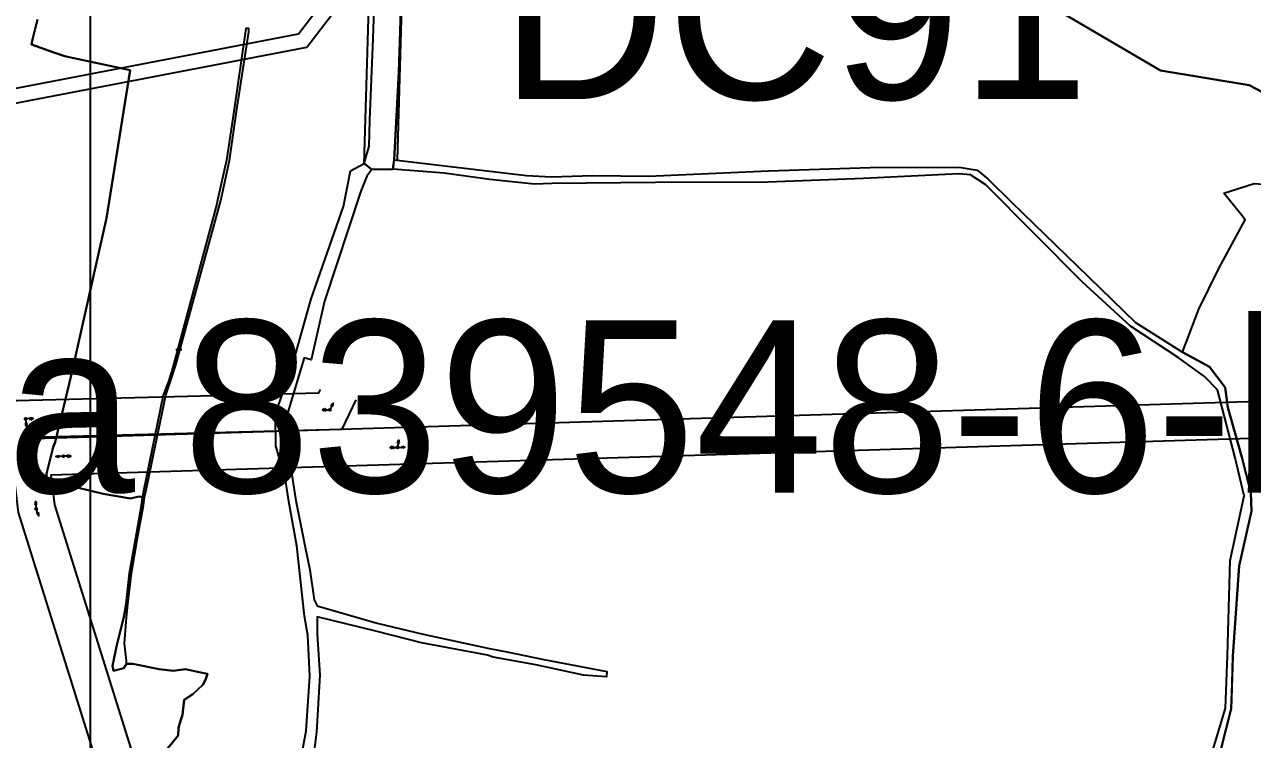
# Model space of a CAD drawing. Extents: x 548357 to 553070, y 1834500 to 1842500.
# Drawn here: x 550473.1 to 550972.2, y 1837614.7 to 1837905.2 of the extents above; entities that cross this region are included whole.
import ezdxf

# ---------------------------------------------------------------- set-up
doc = ezdxf.new("R2010")
doc.units = 0
for name, color, linetype in [('Level 10', 7, 'Continuous'), ('Level 11', 7, 'Continuous'), ('Level 2', 7, 'Continuous'), ('Level 20', 7, 'Continuous'), ('Level 30', 7, 'Continuous'), ('Level 52', 7, 'Continuous'), ('Level 55', 7, 'Continuous'), ('Level 61', 7, 'Continuous'), ('Level 62', 7, 'Continuous')]:
    doc.layers.add(name, color=color, linetype=linetype)

msp = doc.modelspace()

# ---------------------------------------------------------------- linework, layer by layer
at = {"layer": 'Level 10'}
for p, q in [((550611.2, 1837848.69), (550614.31, 1837846.32)), ((550614.31, 1837846.32), (550622.82, 1837846.38)), ((550622.82, 1837846.38), (550623.34, 1837850.23))]:
    msp.add_line(p, q, dxfattribs=at)
for points in [[(551000, 1837865.25), (550970.87, 1837880.58), (550934.87, 1837886.58), (550876.65, 1837920.86), (550868.87, 1837932.58), (550881.76, 1838000), (550881.87, 1838000.58), (550917.87, 1838069.58), (550926.87, 1838084.58), (550944.87, 1838123.58), (550961.87, 1838161.58), (550982.87, 1838219.58)], [(550611.2, 1837848.69), (550613.24, 1837855.8), (550613.53, 1837866.44), (550614.9, 1837899.54), (550618.68, 1838009.75)], [(550623.34, 1837850.23), (550625.32, 1837885.8), (550627.35, 1837948.52)], [(550564.34, 1837903.55), (550563.11, 1837903.58), (550558.23, 1837869.81), (550555.25, 1837850.1), (550551.57, 1837833.85), (550551.3, 1837832.36), (550533.31, 1837765.4), (550531.7, 1837760.18), (550529.44, 1837754.65), (550521.44, 1837715.53), (550521.07, 1837713.2), (550520.61, 1837709.78), (550518.43, 1837696.63), (550515.8, 1837682.21), (550514.37, 1837669.77), (550513.48, 1837664.36), (550510.84, 1837653.61), (550508.9, 1837644.52), (550509.25, 1837642.52), (550513.46, 1837643.57), (550514.6, 1837645.4), (550514.61, 1837646.6), (550513.75, 1837653.59), (550514.56, 1837664.19), (550515.1, 1837669.7), (550516.56, 1837682.22), (550519.07, 1837696.55), (550521.45, 1837709.68), (550521.93, 1837713.11), (550522.38, 1837715.49), (550530.51, 1837754.61), (550532.35, 1837759.86), (550534.68, 1837766.92), (550552.85, 1837833.66), (550553.13, 1837834.96), (550556.38, 1837849.96), (550559.25, 1837869.87), (550564.32, 1837902.3), (550564.34, 1837903.55)], [(550583.95, 1837598.25), (550587.57, 1837618.19), (550589.09, 1837640.32), (550588.24, 1837656.99), (550586.88, 1837664.73), (550583.86, 1837693.37), (550580.54, 1837711.39), (550579.26, 1837720.26), (550575.33, 1837733.96), (550575.16, 1837746.99), (550582.03, 1837766.74), (550589.64, 1837793.8), (550602.81, 1837831.21), (550605.63, 1837845.76), (550611.2, 1837848.69)], [(550614.31, 1837846.32), (550612.27, 1837843.57), (550609.84, 1837837.56), (550595.03, 1837792.8), (550589.61, 1837768.91), (550586.77, 1837769.72), (550579.68, 1837746.31), (550579.88, 1837734.29), (550583.39, 1837711.78), (550587, 1837693.52), (550589.06, 1837683.64), (550590.88, 1837671.45), (550592.08, 1837668.91), (550616.48, 1837661.97), (550635.13, 1837657.45), (550661.44, 1837651.82), (550669.83, 1837650.14), (550683.5, 1837647.23), (550709.85, 1837642.28), (550709.66, 1837640.12), (550700.28, 1837640.8), (550680.98, 1837645.02), (550663.64, 1837648.04), (550661.3, 1837648.92), (550634.43, 1837653.94), (550615.9, 1837658.7), (550592.01, 1837664.46), (550592.13, 1837657.4), (550593.2, 1837640.82), (550591.83, 1837617.59), (550586.5, 1837576.02)], [(550949.05, 1837586.89), (550961.32, 1837627.34), (550962.07, 1837648.74), (550963.17, 1837687.35), (550968.84, 1837713.65), (550965.27, 1837729.17), (550958.08, 1837756.75), (550952.71, 1837762.14), (550942.1, 1837769.84), (550922.6, 1837782.67), (550903.01, 1837800.63), (550863.88, 1837840.08), (550857.65, 1837844.16), (550853.07, 1837844.54), (550814.08, 1837842.6), (550775.29, 1837841.09), (550729.58, 1837841), (550687.45, 1837840.62), (550680.46, 1837840.35), (550662.27, 1837842.24), (550643.69, 1837844.78), (550622.82, 1837846.38)], [(550623.34, 1837850.23), (550677.13, 1837843.91), (550687.29, 1837843.31), (550703.96, 1837843.87), (550726.75, 1837843.6), (550775.51, 1837845.7), (550816.83, 1837847.15), (550852.98, 1837847.18), (550860.28, 1837846.03), (550864.82, 1837842.37), (550874.23, 1837833.04), (550905.61, 1837802.72), (550924.7, 1837784.06), (550943.75, 1837772.1), (550954.77, 1837766.11), (550961.09, 1837757.64), (550962.17, 1837749.57), (550967.88, 1837729.36), (550971.61, 1837714.97), (550971.8, 1837707.48), (550966.89, 1837685.22), (550964.29, 1837648.53), (550963.63, 1837627.04), (550955.24, 1837594.06)]]:
    msp.add_lwpolyline(points, dxfattribs=at)
at = {"layer": 'Level 11'}
for p, q in [((550535.23, 1837773.05), (550534.61, 1837773.05)), ((550535.86, 1837773.68), (550535.23, 1837773.05)), ((550535.23, 1837773.05), (550535.86, 1837772.43)), ((550535.86, 1837774.3), (550535.86, 1837773.68)), ((550536.48, 1837773.05), (550535.86, 1837773.68)), ((550535.86, 1837772.43), (550536.48, 1837773.05)), ((550535.86, 1837772.43), (550535.86, 1837771.8)), ((550537.11, 1837773.05), (550536.48, 1837773.05))]:
    msp.add_line(p, q, dxfattribs=at)
msp.add_circle((550535.86, 1837773.05), 0.15, dxfattribs=at)
at = {"layer": 'Level 2'}
for points in [[(550982.87, 1838219.58), (550961.87, 1838161.58), (550944.87, 1838123.58), (550926.87, 1838084.58), (550917.87, 1838069.58), (550881.87, 1838000.58), (550881.76, 1838000), (550868.87, 1837932.58), (550876.65, 1837920.86), (550934.87, 1837886.58), (550970.87, 1837880.58), (551000, 1837865.25)], [(550563.11, 1837903.58), (550558.23, 1837869.81), (550555.25, 1837850.1), (550551.57, 1837833.85), (550551.3, 1837832.36), (550533.31, 1837765.4), (550531.7, 1837760.18), (550529.44, 1837754.65), (550521.44, 1837715.53), (550521.07, 1837713.2), (550520.61, 1837709.78), (550518.43, 1837696.63), (550515.8, 1837682.21), (550514.37, 1837669.77), (550513.48, 1837664.36), (550510.84, 1837653.61), (550508.9, 1837644.52), (550509.25, 1837642.52), (550513.46, 1837643.57), (550514.6, 1837645.4), (550514.61, 1837646.6), (550513.75, 1837653.59), (550514.56, 1837664.19), (550515.1, 1837669.7), (550516.56, 1837682.22), (550519.07, 1837696.55), (550521.45, 1837709.68), (550521.93, 1837713.11), (550522.38, 1837715.49), (550530.51, 1837754.61), (550532.35, 1837759.86), (550534.68, 1837766.92), (550552.85, 1837833.66), (550553.13, 1837834.96), (550556.38, 1837849.96), (550559.25, 1837869.87), (550564.32, 1837902.3), (550564.34, 1837903.55), (550563.11, 1837903.58)]]:
    msp.add_lwpolyline(points, dxfattribs=at)
at = {"layer": 'Level 20'}
msp.add_lwpolyline([(550620.66, 1838060.27), (550620.85, 1838059.99), (550627.9, 1838059.73), (550628.87, 1838061.92), (550627.81, 1838000), (550627.53, 1837955.86), (550627.35, 1837948.52), (550625.32, 1837885.8), (550623.34, 1837850.23), (550622.82, 1837846.38), (550614.31, 1837846.32), (550611.2, 1837848.69), (550613.24, 1837855.8), (550613.53, 1837866.44), (550614.9, 1837899.54), (550618.68, 1838009.75), (550618.9, 1838012.23), (550619.79, 1838025.03), (550619.51, 1838025.03), (550620.08, 1838033.03), (550619.31, 1838033.14), (550620.11, 1838042.47), (550619.57, 1838042.51)], close=True, dxfattribs=at)
at = {"layer": 'Level 30'}
for p, q in [((550624.7, 1837850.07), (550627.56, 1837947.71)), ((550611.15, 1837848.66), (550613.52, 1837929.43))]:
    msp.add_line(p, q, dxfattribs=at)
for points in [[(550477.02, 1837736.91), (551348.05, 1837763.51), (551376.92, 1837764.41), (551500.16, 1837768.26), (551500.16, 1837768.26), (551563.87, 1837770.25), (551598.04, 1837771.31), (551625.23, 1837792.03), (551790.55, 1837917.97), (551819.16, 1837939.77), (551819.82, 1837940.47), (551882.15, 1838006.24), (551961.05, 1838089.48), (551974.78, 1838103.97)], [(549981.46, 1837785.5), (550409.1, 1837867.76), (550420.21, 1837869.9), (550584.48, 1837901.5), (550613.82, 1837939.76)], [(549982.15, 1837779.52), (550407.12, 1837861.27), (550419.2, 1837863.59), (550587.86, 1837896.04), (550613.52, 1837929.43)], [(550194.81, 1837728.29), (550356.56, 1837733.23), (550362.03, 1837733.39), (550453.46, 1837736.19), (550469.8, 1837752.41), (550592.74, 1837755.56), (550593.39, 1837756.91)], [(550476.14, 1837737.57), (550602.26, 1837740.8), (550607.98, 1837752.63)], [(551348.47, 1837748.51), (550483.82, 1837722.11), (550485.25, 1837709.99), (550679.92, 1837088.91), (551354.55, 1836691.65), (551571.93, 1836563.69), (551789.05, 1836436.87), (552264.96, 1836150.15)], [(550031.93, 1837602.33), (550348.99, 1837684.32), (550351.57, 1837684.99), (550448.4, 1837710.03), (550459.83, 1837721.37), (550468.77, 1837721.65), (550470.52, 1837706.85), (550667.33, 1837078.92), (551346.93, 1836678.72), (551564.34, 1836550.75), (551781.4, 1836423.97), (552265.29, 1836132.44)]]:
    msp.add_lwpolyline(points, dxfattribs=at)
at = {"layer": 'Level 52'}
for p, q in [((550506.49, 1837826.5), (550516.02, 1837886.69)), ((550499.3, 1837794.57), (550506.49, 1837826.5)), ((550514.37, 1837669.77), (550515.8, 1837682.21))]:
    msp.add_line(p, q, dxfattribs=at)
for points in [[(550478.46, 1837907.23), (550476.41, 1837899.14), (550475.99, 1837897.1)], [(550475.99, 1837897.1), (550476.41, 1837899.14), (550478.46, 1837907.23)], [(550475.99, 1837897.1), (550484.97, 1837893.9), (550489.51, 1837892.38)], [(550489.51, 1837892.38), (550484.97, 1837893.9), (550475.99, 1837897.1)], [(550489.51, 1837892.38), (550491.22, 1837891.92), (550516.02, 1837886.69)], [(550516.02, 1837886.69), (550491.22, 1837891.92), (550489.51, 1837892.38)], [(550516.02, 1837886.69), (550506.49, 1837826.5), (550492.11, 1837762.64), (550485.52, 1837735.54), (550484.71, 1837733.48)], [(550943.75, 1837772.1), (550950.44, 1837789.51), (550958.53, 1837806.04), (550969.24, 1837825.87), (550967.46, 1837828.08), (550960.63, 1837836.65)], [(550960.63, 1837836.65), (550972.87, 1837840.58), (551007.41, 1837837.97), (551030.87, 1837833.58), (551062.87, 1837822.58)], [(550484.71, 1837733.48), (550485.52, 1837735.54), (550492.11, 1837762.64), (550499.3, 1837794.57)], [(550963.98, 1837637.43), (550964.29, 1837648.53), (550966.89, 1837685.22), (550971.8, 1837707.48), (550971.61, 1837714.97), (550967.88, 1837729.36), (550962.17, 1837749.57), (550961.09, 1837757.64), (550954.77, 1837766.11), (550943.75, 1837772.1)], [(550484.71, 1837733.48), (550482.07, 1837722.67), (550481.86, 1837720.24)], [(550481.86, 1837720.24), (550482.07, 1837722.67), (550484.71, 1837733.48)], [(550481.86, 1837720.24), (550484.43, 1837719.46), (550505.11, 1837714.45), (550516.24, 1837712.64), (550519.59, 1837713.4), (550521.07, 1837713.2)], [(550521.07, 1837713.2), (550519.59, 1837713.4), (550516.24, 1837712.64), (550505.11, 1837714.45), (550484.43, 1837719.46), (550481.86, 1837720.24)], [(550521.07, 1837713.2), (550520.61, 1837709.78), (550518.43, 1837696.63), (550515.8, 1837682.21), (550514.37, 1837669.77)], [(550515.8, 1837682.21), (550518.43, 1837696.63), (550520.61, 1837709.78), (550521.07, 1837713.2)], [(550514.37, 1837669.77), (550513.48, 1837664.36), (550510.84, 1837653.61), (550508.9, 1837644.52)], [(550508.9, 1837644.52), (550510.84, 1837653.61), (550513.48, 1837664.36), (550514.37, 1837669.77)], [(550508.9, 1837644.52), (550509.25, 1837642.52), (550513.46, 1837643.57), (550514.6, 1837645.4)], [(550514.6, 1837645.4), (550513.46, 1837643.57), (550509.25, 1837642.52), (550508.9, 1837644.52)], [(550514.6, 1837645.4), (550517.12, 1837645.46), (550527.89, 1837643.2), (550533.57, 1837642.58)], [(550533.57, 1837642.58), (550527.89, 1837643.2), (550517.12, 1837645.46), (550514.6, 1837645.4)], [(550533.57, 1837642.58), (550538.5, 1837643.24), (550543.42, 1837642.18), (550547.48, 1837641.33), (550546.7, 1837638.9)], [(550546.7, 1837638.9), (550547.48, 1837641.33), (550543.42, 1837642.18), (550538.5, 1837643.24), (550533.57, 1837642.58)], [(550546.7, 1837638.9), (550545.63, 1837636.91), (550541.58, 1837633), (550538.06, 1837630.81), (550537.28, 1837624.71), (550536.64, 1837622.58), (550535.73, 1837619.37), (550535.57, 1837616.31), (550532.71, 1837612.79), (550526.41, 1837605.26), (550524.07, 1837602.87), (550522.44, 1837601.37), (550520.61, 1837601.89)], [(550520.61, 1837601.89), (550522.44, 1837601.37), (550524.07, 1837602.87), (550526.41, 1837605.26), (550532.71, 1837612.79), (550535.57, 1837616.31), (550535.73, 1837619.37), (550536.64, 1837622.58), (550537.28, 1837624.71), (550538.06, 1837630.81), (550541.58, 1837633), (550545.63, 1837636.91), (550546.7, 1837638.9)], [(550963.63, 1837627.04), (550963.98, 1837637.43)], [(550951.46, 1837583.48), (550955.24, 1837594.06), (550963.63, 1837627.04)]]:
    msp.add_lwpolyline(points, dxfattribs=at)
at = {"layer": 'Level 55'}
for p, q in [((550598.54, 1837751.28), (550597.24, 1837748.58)), ((550594.24, 1837748.64), (550597.24, 1837748.58)), ((550476.59, 1837745.07), (550473.59, 1837744.91)), ((550473.89, 1837741.93), (550473.59, 1837744.91)), ((550625.28, 1837736.33), (550624.72, 1837733.38)), ((550750.54, 1837737.37), (550753.54, 1837737.43)), ((550753.54, 1837737.43), (550756.54, 1837737.49)), ((550621.71, 1837733.32), (550624.71, 1837733.36)), ((550624.71, 1837733.36), (550627.71, 1837733.4)), ((550488.9, 1837729.75), (550485.9, 1837729.65)), ((550491.9, 1837729.85), (550488.9, 1837729.75)), ((550477.63, 1837711.41), (550477.89, 1837708.42)), ((550478.88, 1837705.59), (550477.89, 1837708.42))]:
    msp.add_line(p, q, dxfattribs=at)
for points in [[(550598.53, 1837750.33), (550598.54, 1837751.28), (550597.81, 1837750.67)], [(550595.11, 1837749.02), (550594.24, 1837748.64), (550595.1, 1837748.23)], [(550595.71, 1837749.01), (550594.84, 1837748.63), (550595.7, 1837748.21)], [(550598.27, 1837749.79), (550598.28, 1837750.74), (550597.54, 1837750.13)], [(550473.35, 1837743.34), (550473.83, 1837742.52), (550474.14, 1837743.43)], [(550473.41, 1837742.75), (550473.89, 1837741.93), (550474.2, 1837742.83)], [(550475.14, 1837744.59), (550475.99, 1837745.04), (550475.1, 1837745.39)], [(550475.74, 1837744.62), (550476.59, 1837745.07), (550475.7, 1837745.42)], [(550625.51, 1837735.4), (550625.28, 1837736.33), (550624.73, 1837735.55)], [(550751.4, 1837737.78), (550750.54, 1837737.37), (550751.42, 1837736.99)], [(550752, 1837737.8), (550751.14, 1837737.38), (550752.02, 1837737)], [(550755.07, 1837737.86), (550755.94, 1837737.48), (550755.08, 1837737.06)], [(550755.66, 1837737.88), (550756.54, 1837737.49), (550755.68, 1837737.08)], [(550622.57, 1837733.73), (550621.71, 1837733.32), (550622.58, 1837732.94)], [(550623.17, 1837733.74), (550622.31, 1837733.33), (550623.18, 1837732.94)], [(550625.4, 1837734.81), (550625.17, 1837735.74), (550624.61, 1837734.96)], [(550626.24, 1837733.78), (550627.11, 1837733.39), (550626.24, 1837732.98)], [(550626.84, 1837733.79), (550627.71, 1837733.4), (550626.84, 1837732.99)], [(550486.78, 1837729.28), (550485.9, 1837729.65), (550486.76, 1837730.08)], [(550487.38, 1837729.3), (550486.5, 1837729.67), (550487.36, 1837730.1)], [(550490.45, 1837729.4), (550491.3, 1837729.83), (550490.42, 1837730.2)], [(550491.05, 1837729.42), (550491.9, 1837729.85), (550491.02, 1837730.22)], [(550478.1, 1837710.58), (550477.63, 1837711.41), (550477.31, 1837710.51)], [(550478.16, 1837709.98), (550477.68, 1837710.81), (550477.36, 1837709.91)], [(550478.02, 1837706.84), (550478.68, 1837706.15), (550478.77, 1837707.1)], [(550478.21, 1837706.27), (550478.88, 1837705.59), (550478.97, 1837706.54)]]:
    msp.add_lwpolyline(points, dxfattribs=at)
for centre in [(550597.24, 1837748.58), (550597.24, 1837748.58), (550473.59, 1837744.91), (550473.59, 1837744.91), (550753.54, 1837737.43), (550624.71, 1837733.36), (550624.72, 1837733.38), (550488.9, 1837729.75), (550477.89, 1837708.42), (550477.89, 1837708.42)]:
    msp.add_circle(centre, 0.4, dxfattribs=at)
at = {"layer": 'Level 61'}
msp.add_line((550500, 1834500), (550500, 1839000), dxfattribs=at)

# ---------------------------------------------------------------- texts
at = {"layer": 'Level 55'}
for s, p in [('839548-6-a', (550039.16, 1837715)), ('839548-6-b', (550537.44, 1837715))]:
    msp.add_text(s, height=70, dxfattribs=at).set_placement(p)
at = {"layer": 'Level 62'}
msp.add_text('DC91', height=70, dxfattribs=at).set_placement((550666.41, 1837874.89))

doc.saveas('drawing.dxf')
